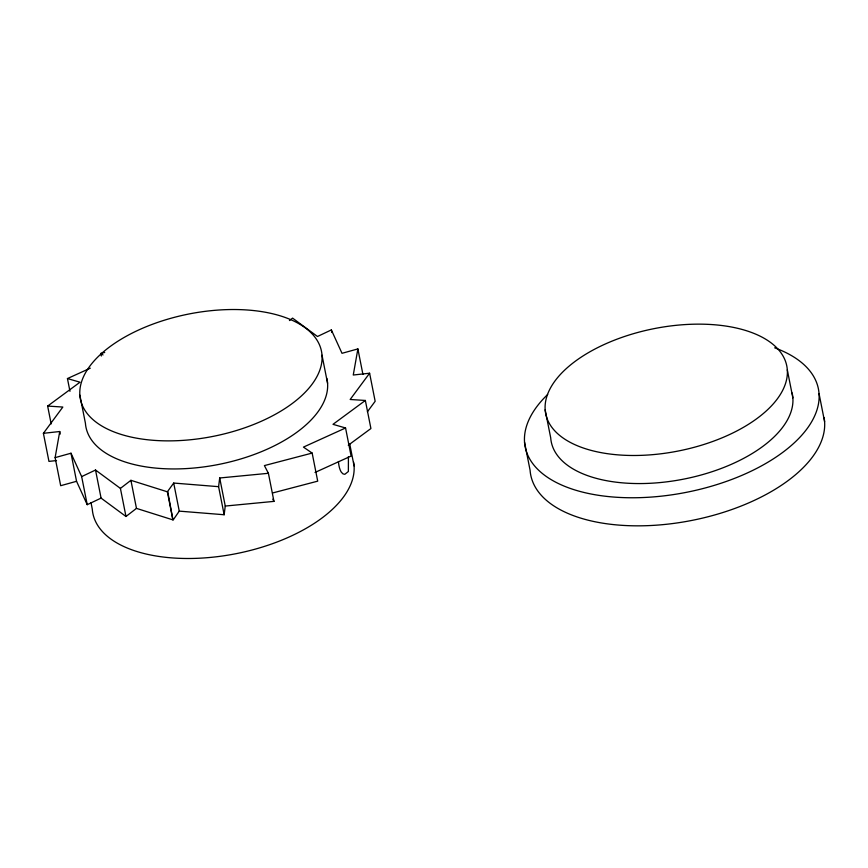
<?xml version="1.0" encoding="UTF-8"?>
<svg xmlns="http://www.w3.org/2000/svg" width="868" height="868" viewBox="0 0 868 868"><rect width="100%" height="100%" fill="white"/><g stroke="black" fill="none" stroke-linecap="round" stroke-linejoin="round"><path stroke-width="1.3" d="M224.161 514.746L218.595 486.677L219.702 477.986L268.407 473.299L273.962 501.379L225.257 506.055L224.161 514.746L179.264 511.133L173.166 519.954L136.471 508.388L125.979 516.482L101.079 498.113L95.523 470.033L81.657 476.608L87.223 504.677L101.079 498.113M87.223 504.677L76.558 481.295L60.684 485.7L55.118 457.62L59.74 431.515L43.4 433.316L48.955 461.396L56.496 460.561M289.435 320.552L292.581 318.122L317.482 336.491L331.348 329.927L342.003 353.309L357.887 348.914L353.265 375.019L369.605 373.218L375.16 401.287L367.381 411.801M125.979 516.482L120.413 488.402L130.916 480.319L167.361 491.798L173.698 483.053L218.595 486.677M43.4 433.316L62.843 407.049L47.642 406.072L51.179 423.942M369.605 373.218L350.162 399.486L365.352 400.463L370.918 428.532L348.263 445.241M47.642 406.072L80.008 382.202L67.444 378.556L69.972 391.316M365.352 400.463L332.997 424.333L345.562 427.978L351.117 456.047L315.019 472.452M67.444 378.556L90.305 368.173M345.562 427.978L303.442 447.107L312.154 453.074L317.71 481.154L272.541 492.991M55.118 457.62L71.002 453.226L81.657 476.608M101.35 356.01L100.851 353.45L104.713 352.441M312.154 453.074L264.404 465.595L268.407 473.299M100.851 353.45L103.021 354.947M95.523 470.033L120.413 488.402M272.823 499.176L273.962 501.379M819.045 393.584L824.6 421.664M787.309 369.833A122.898 62.377 -11.2 0 1 609.607 453.986A122.898 62.377 -11.2 0 1 601.774 345.627A122.898 62.377 -11.2 0 1 787.309 369.833L792.864 397.902M545.147 409.794L550.713 437.873A122.898 62.377 -11.2 0 0 681.163 479.603A122.898 62.377 -11.2 0 0 792.115 392.954M524.532 442.192L530.088 470.261A149.47 75.863 -11.2 0 0 686.675 521.397A149.47 75.863 -11.2 0 0 824.112 417.736M357.887 348.914L362.933 374.434M331.348 329.927L331.847 332.477M349.674 443.689L354.068 465.888M322.017 355.207A122.898 62.377 -11.2 0 1 144.316 439.371A122.898 62.377 -11.2 0 1 136.493 331.001A122.898 62.377 -11.2 0 1 322.017 355.207L327.572 383.287M219.702 477.986L225.257 506.055M173.698 483.053L179.264 511.133M167.752 491.657L172.916 519.878L167.361 491.798M130.916 480.319L136.471 508.388M79.867 395.179L85.422 423.248A122.898 62.377 -11.2 0 0 215.882 464.977A122.898 62.377 -11.2 0 0 326.824 378.329M90.988 502.561L92.279 509.093A132.858 67.433 -11.2 0 0 231.713 554.5A132.858 67.433 -11.2 0 0 353.591 462.145M71.002 453.226L76.558 481.295M59.74 431.515L60.239 434.065M348.415 456.579L348.372 471.498L344.802 474.319L343.012 473.885L341.374 472.246A18.13 6.868 -87.2 0 1 338.433 461.494M774.657 347.829A149.47 75.863 -11.2 0 1 784.021 451.414A149.47 75.863 -11.2 0 1 584.121 492.492A149.47 75.863 -11.2 0 1 547.675 394.473"/></g></svg>
